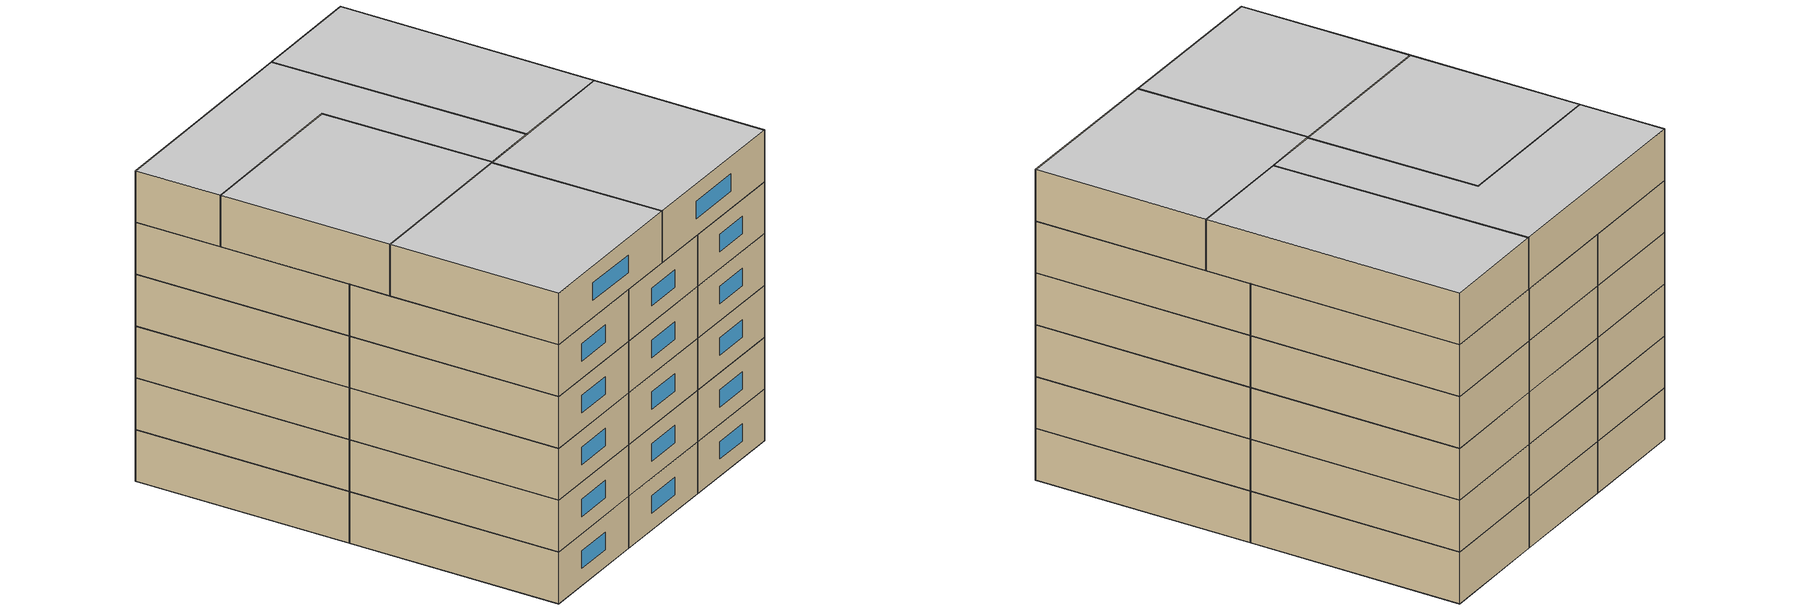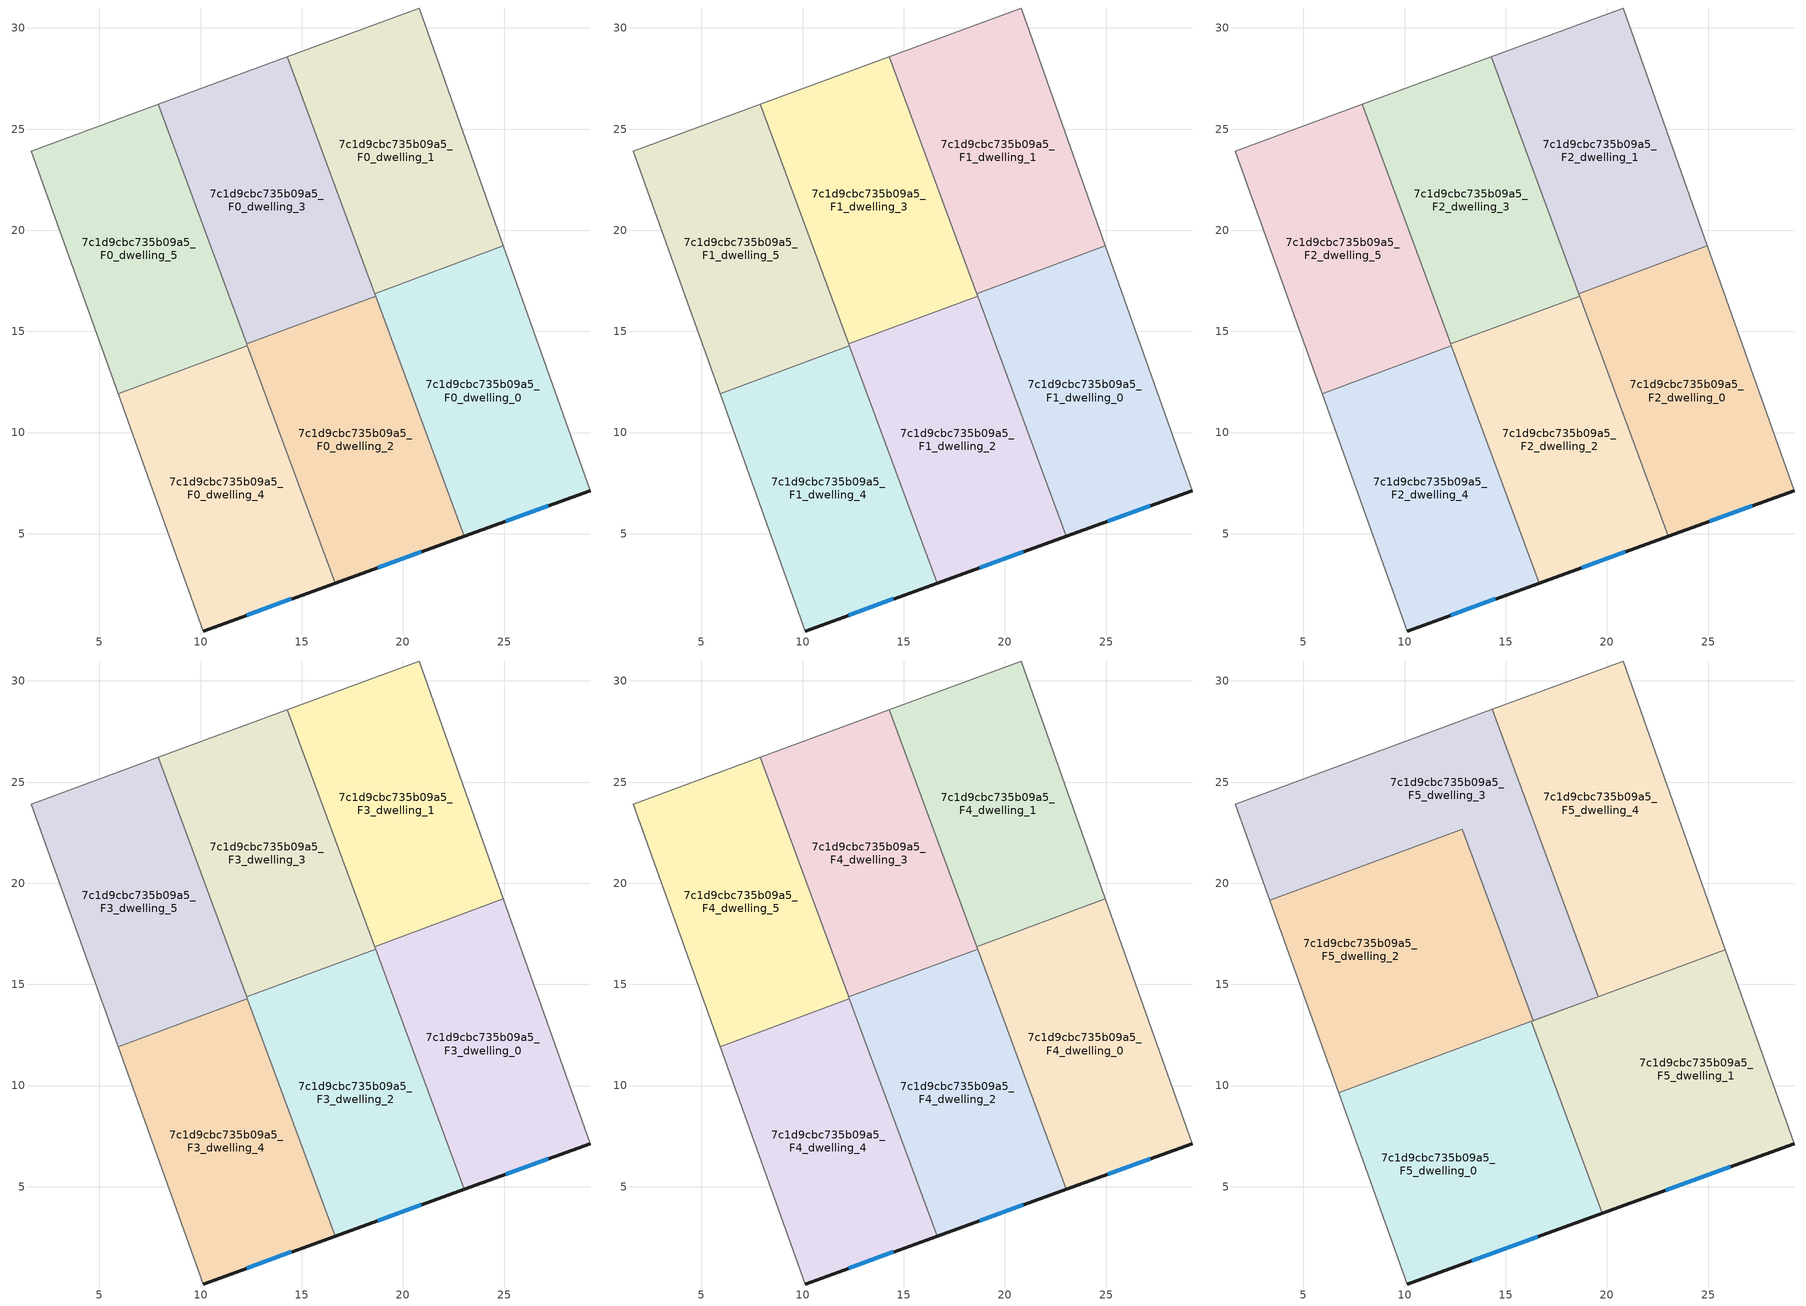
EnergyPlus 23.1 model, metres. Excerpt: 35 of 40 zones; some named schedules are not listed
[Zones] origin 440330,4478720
7c1d9cbc735b09a5_F0_dwelling_0
 floor ground (EU_floor_Construction): 29.25,7.13 24.97,19.22 18.6,16.87 23.04,4.88 z0
 wall outside (EU_wall_Construction): 29.25,7.13 23.04,4.88 z0:3
 wall to 7c1d9cbc735b09a5_F0_dwelling_1 (EU_wall_Construction): 18.6,16.87 24.97,19.22 z0:3
 wall adiabatic (EU_wall_Construction): 24.97,19.22 29.25,7.13 z0:3
 wall to 7c1d9cbc735b09a5_F0_dwelling_2 (EU_wall_Construction): 23.04,4.88 18.65,16.74 z0:3
 wall to 7c1d9cbc735b09a5_F0_dwelling_3 (EU_wall_Construction): 18.65,16.74 18.6,16.87 z0:3
 window (EU_Window_Construction): 27.19,6.38 25.1,5.62 z0.99:2.01
7c1d9cbc735b09a5_F0_dwelling_1
 floor ground (EU_floor_Construction): 24.97,19.22 20.81,30.99 14.28,28.58 18.6,16.87 z0
 wall adiabatic (EU_wall_Construction): 14.28,28.58 20.81,30.99 24.97,19.22 z0:3
 wall to 7c1d9cbc735b09a5_F0_dwelling_3 (EU_wall_Construction): 18.6,16.87 14.28,28.58 z0:3
7c1d9cbc735b09a5_F0_dwelling_2
 floor ground (EU_floor_Construction): 23.04,4.88 18.65,16.74 12.28,14.38 16.65,2.56 z0
 wall outside (EU_wall_Construction): 23.04,4.88 16.65,2.56 z0:3
 wall to 7c1d9cbc735b09a5_F0_dwelling_3 (EU_wall_Construction): 12.28,14.38 18.65,16.74 z0:3
 wall to 7c1d9cbc735b09a5_F0_dwelling_4 (EU_wall_Construction): 16.65,2.56 12.31,14.29 z0:3
 wall to 7c1d9cbc735b09a5_F0_dwelling_5 (EU_wall_Construction): 12.31,14.29 12.28,14.38 z0:3
 window (EU_Window_Construction): 20.92,4.11 18.77,3.33 z0.99:2.01
7c1d9cbc735b09a5_F0_dwelling_3
 floor ground (EU_floor_Construction): 18.65,16.74 14.28,28.58 7.9,26.22 12.28,14.38 z0
 wall adiabatic (EU_wall_Construction): 7.9,26.22 14.28,28.58 z0:3
 wall to 7c1d9cbc735b09a5_F0_dwelling_5 (EU_wall_Construction): 12.28,14.38 7.9,26.22 z0:3
7c1d9cbc735b09a5_F0_dwelling_4
 floor ground (EU_floor_Construction): 16.65,2.56 12.31,14.29 5.93,11.93 10.13,0.19 z0
 wall outside (EU_wall_Construction): 16.65,2.56 10.13,0.19 z0:3
 wall to 7c1d9cbc735b09a5_F0_dwelling_5 (EU_wall_Construction): 5.93,11.93 12.31,14.29 z0:3
 wall adiabatic (EU_wall_Construction): 10.13,0.19 5.93,11.93 z0:3
 window (EU_Window_Construction): 14.49,1.77 12.29,0.97 z0.99:2.01
7c1d9cbc735b09a5_F0_dwelling_5
 floor ground (EU_floor_Construction): 12.31,14.29 7.9,26.22 1.64,23.91 5.93,11.93 z0
 wall adiabatic (EU_wall_Construction): 5.93,11.93 1.64,23.91 7.9,26.22 z0:3
7c1d9cbc735b09a5_F1_dwelling_0
 floor to 7c1d9cbc735b09a5_F0_dwelling_0 (EU_floor_Construction): 29.25,7.13 24.97,19.22 18.6,16.87 23.04,4.88 z3
 wall outside (EU_wall_Construction): 29.25,7.13 23.04,4.88 z3:6
 wall to 7c1d9cbc735b09a5_F1_dwelling_1 (EU_wall_Construction): 18.6,16.87 24.97,19.22 z3:6
 wall adiabatic (EU_wall_Construction): 24.97,19.22 29.25,7.13 z3:6
 wall to 7c1d9cbc735b09a5_F1_dwelling_2 (EU_wall_Construction): 23.04,4.88 18.65,16.74 z3:6
 wall to 7c1d9cbc735b09a5_F1_dwelling_3 (EU_wall_Construction): 18.65,16.74 18.6,16.87 z3:6
 window (EU_Window_Construction): 27.19,6.38 25.1,5.62 z3.99:5.01
7c1d9cbc735b09a5_F1_dwelling_1
 floor to 7c1d9cbc735b09a5_F0_dwelling_1 (EU_floor_Construction): 24.97,19.22 20.81,30.99 14.28,28.58 18.6,16.87 z3
 wall adiabatic (EU_wall_Construction): 14.28,28.58 20.81,30.99 24.97,19.22 z3:6
 wall to 7c1d9cbc735b09a5_F1_dwelling_3 (EU_wall_Construction): 18.6,16.87 14.28,28.58 z3:6
7c1d9cbc735b09a5_F1_dwelling_2
 floor to 7c1d9cbc735b09a5_F0_dwelling_2 (EU_floor_Construction): 23.04,4.88 18.65,16.74 12.28,14.38 16.65,2.56 z3
 wall outside (EU_wall_Construction): 23.04,4.88 16.65,2.56 z3:6
 wall to 7c1d9cbc735b09a5_F1_dwelling_3 (EU_wall_Construction): 12.28,14.38 18.65,16.74 z3:6
 wall to 7c1d9cbc735b09a5_F1_dwelling_4 (EU_wall_Construction): 16.65,2.56 12.31,14.29 z3:6
 wall to 7c1d9cbc735b09a5_F1_dwelling_5 (EU_wall_Construction): 12.31,14.29 12.28,14.38 z3:6
 window (EU_Window_Construction): 20.92,4.11 18.77,3.33 z3.99:5.01
7c1d9cbc735b09a5_F1_dwelling_3
 floor to 7c1d9cbc735b09a5_F0_dwelling_3 (EU_floor_Construction): 18.65,16.74 14.28,28.58 7.9,26.22 12.28,14.38 z3
 wall adiabatic (EU_wall_Construction): 7.9,26.22 14.28,28.58 z3:6
 wall to 7c1d9cbc735b09a5_F1_dwelling_5 (EU_wall_Construction): 12.28,14.38 7.9,26.22 z3:6
7c1d9cbc735b09a5_F1_dwelling_4
 floor to 7c1d9cbc735b09a5_F0_dwelling_4 (EU_floor_Construction): 16.65,2.56 12.31,14.29 5.93,11.93 10.13,0.19 z3
 wall outside (EU_wall_Construction): 16.65,2.56 10.13,0.19 z3:6
 wall to 7c1d9cbc735b09a5_F1_dwelling_5 (EU_wall_Construction): 5.93,11.93 12.31,14.29 z3:6
 wall adiabatic (EU_wall_Construction): 10.13,0.19 5.93,11.93 z3:6
 window (EU_Window_Construction): 14.49,1.77 12.29,0.97 z3.99:5.01
7c1d9cbc735b09a5_F1_dwelling_5
 floor to 7c1d9cbc735b09a5_F0_dwelling_5 (EU_floor_Construction): 12.31,14.29 7.9,26.22 1.64,23.91 5.93,11.93 z3
 wall adiabatic (EU_wall_Construction): 5.93,11.93 1.64,23.91 7.9,26.22 z3:6
7c1d9cbc735b09a5_F2_dwelling_0
 floor to 7c1d9cbc735b09a5_F1_dwelling_0 (EU_floor_Construction): 29.25,7.13 24.97,19.22 18.6,16.87 23.04,4.88 z6
 wall outside (EU_wall_Construction): 29.25,7.13 23.04,4.88 z6:9
 wall to 7c1d9cbc735b09a5_F2_dwelling_1 (EU_wall_Construction): 18.6,16.87 24.97,19.22 z6:9
 wall adiabatic (EU_wall_Construction): 24.97,19.22 29.25,7.13 z6:9
 wall to 7c1d9cbc735b09a5_F2_dwelling_2 (EU_wall_Construction): 23.04,4.88 18.65,16.74 z6:9
 wall to 7c1d9cbc735b09a5_F2_dwelling_3 (EU_wall_Construction): 18.65,16.74 18.6,16.87 z6:9
 window (EU_Window_Construction): 27.19,6.38 25.1,5.62 z6.99:8.01
7c1d9cbc735b09a5_F2_dwelling_1
 floor to 7c1d9cbc735b09a5_F1_dwelling_1 (EU_floor_Construction): 24.97,19.22 20.81,30.99 14.28,28.58 18.6,16.87 z6
 wall adiabatic (EU_wall_Construction): 14.28,28.58 20.81,30.99 24.97,19.22 z6:9
 wall to 7c1d9cbc735b09a5_F2_dwelling_3 (EU_wall_Construction): 18.6,16.87 14.28,28.58 z6:9
7c1d9cbc735b09a5_F2_dwelling_2
 floor to 7c1d9cbc735b09a5_F1_dwelling_2 (EU_floor_Construction): 23.04,4.88 18.65,16.74 12.28,14.38 16.65,2.56 z6
 wall outside (EU_wall_Construction): 23.04,4.88 16.65,2.56 z6:9
 wall to 7c1d9cbc735b09a5_F2_dwelling_3 (EU_wall_Construction): 12.28,14.38 18.65,16.74 z6:9
 wall to 7c1d9cbc735b09a5_F2_dwelling_4 (EU_wall_Construction): 16.65,2.56 12.31,14.29 z6:9
 wall to 7c1d9cbc735b09a5_F2_dwelling_5 (EU_wall_Construction): 12.31,14.29 12.28,14.38 z6:9
 window (EU_Window_Construction): 20.92,4.11 18.77,3.33 z6.99:8.01
7c1d9cbc735b09a5_F2_dwelling_3
 floor to 7c1d9cbc735b09a5_F1_dwelling_3 (EU_floor_Construction): 18.65,16.74 14.28,28.58 7.9,26.22 12.28,14.38 z6
 wall adiabatic (EU_wall_Construction): 7.9,26.22 14.28,28.58 z6:9
 wall to 7c1d9cbc735b09a5_F2_dwelling_5 (EU_wall_Construction): 12.28,14.38 7.9,26.22 z6:9
7c1d9cbc735b09a5_F2_dwelling_4
 floor to 7c1d9cbc735b09a5_F1_dwelling_4 (EU_floor_Construction): 16.65,2.56 12.31,14.29 5.93,11.93 10.13,0.19 z6
 wall outside (EU_wall_Construction): 16.65,2.56 10.13,0.19 z6:9
 wall to 7c1d9cbc735b09a5_F2_dwelling_5 (EU_wall_Construction): 5.93,11.93 12.31,14.29 z6:9
 wall adiabatic (EU_wall_Construction): 10.13,0.19 5.93,11.93 z6:9
 window (EU_Window_Construction): 14.49,1.77 12.29,0.97 z6.99:8.01
7c1d9cbc735b09a5_F2_dwelling_5
 floor to 7c1d9cbc735b09a5_F1_dwelling_5 (EU_floor_Construction): 12.31,14.29 7.9,26.22 1.64,23.91 5.93,11.93 z6
 wall adiabatic (EU_wall_Construction): 5.93,11.93 1.64,23.91 7.9,26.22 z6:9
7c1d9cbc735b09a5_F3_dwelling_0
 floor to 7c1d9cbc735b09a5_F2_dwelling_0 (EU_floor_Construction): 29.25,7.13 24.97,19.22 18.6,16.87 23.04,4.88 z9
 wall outside (EU_wall_Construction): 29.25,7.13 23.04,4.88 z9:12
 wall to 7c1d9cbc735b09a5_F3_dwelling_1 (EU_wall_Construction): 18.6,16.87 24.97,19.22 z9:12
 wall adiabatic (EU_wall_Construction): 24.97,19.22 29.25,7.13 z9:12
 wall to 7c1d9cbc735b09a5_F3_dwelling_2 (EU_wall_Construction): 23.04,4.88 18.65,16.74 z9:12
 wall to 7c1d9cbc735b09a5_F3_dwelling_3 (EU_wall_Construction): 18.65,16.74 18.6,16.87 z9:12
 window (EU_Window_Construction): 27.19,6.38 25.1,5.62 z9.99:11.01
7c1d9cbc735b09a5_F3_dwelling_1
 floor to 7c1d9cbc735b09a5_F2_dwelling_1 (EU_floor_Construction): 24.97,19.22 20.81,30.99 14.28,28.58 18.6,16.87 z9
 wall adiabatic (EU_wall_Construction): 14.28,28.58 20.81,30.99 24.97,19.22 z9:12
 wall to 7c1d9cbc735b09a5_F3_dwelling_3 (EU_wall_Construction): 18.6,16.87 14.28,28.58 z9:12
7c1d9cbc735b09a5_F3_dwelling_2
 floor to 7c1d9cbc735b09a5_F2_dwelling_2 (EU_floor_Construction): 23.04,4.88 18.65,16.74 12.28,14.38 16.65,2.56 z9
 wall outside (EU_wall_Construction): 23.04,4.88 16.65,2.56 z9:12
 wall to 7c1d9cbc735b09a5_F3_dwelling_3 (EU_wall_Construction): 12.28,14.38 18.65,16.74 z9:12
 wall to 7c1d9cbc735b09a5_F3_dwelling_4 (EU_wall_Construction): 16.65,2.56 12.31,14.29 z9:12
 wall to 7c1d9cbc735b09a5_F3_dwelling_5 (EU_wall_Construction): 12.31,14.29 12.28,14.38 z9:12
 window (EU_Window_Construction): 20.92,4.11 18.77,3.33 z9.99:11.01
7c1d9cbc735b09a5_F3_dwelling_3
 floor to 7c1d9cbc735b09a5_F2_dwelling_3 (EU_floor_Construction): 18.65,16.74 14.28,28.58 7.9,26.22 12.28,14.38 z9
 wall adiabatic (EU_wall_Construction): 7.9,26.22 14.28,28.58 z9:12
 wall to 7c1d9cbc735b09a5_F3_dwelling_5 (EU_wall_Construction): 12.28,14.38 7.9,26.22 z9:12
7c1d9cbc735b09a5_F3_dwelling_4
 floor to 7c1d9cbc735b09a5_F2_dwelling_4 (EU_floor_Construction): 16.65,2.56 12.31,14.29 5.93,11.93 10.13,0.19 z9
 wall outside (EU_wall_Construction): 16.65,2.56 10.13,0.19 z9:12
 wall to 7c1d9cbc735b09a5_F3_dwelling_5 (EU_wall_Construction): 5.93,11.93 12.31,14.29 z9:12
 wall adiabatic (EU_wall_Construction): 10.13,0.19 5.93,11.93 z9:12
 window (EU_Window_Construction): 14.49,1.77 12.29,0.97 z9.99:11.01
7c1d9cbc735b09a5_F3_dwelling_5
 floor to 7c1d9cbc735b09a5_F2_dwelling_5 (EU_floor_Construction): 12.31,14.29 7.9,26.22 1.64,23.91 5.93,11.93 z9
 wall adiabatic (EU_wall_Construction): 5.93,11.93 1.64,23.91 7.9,26.22 z9:12
7c1d9cbc735b09a5_F4_dwelling_0
 floor to 7c1d9cbc735b09a5_F3_dwelling_0 (EU_floor_Construction): 29.25,7.13 24.97,19.22 18.6,16.87 23.04,4.88 z12
 wall outside (EU_wall_Construction): 29.25,7.13 23.04,4.88 z12:15
 wall to 7c1d9cbc735b09a5_F4_dwelling_1 (EU_wall_Construction): 18.6,16.87 24.97,19.22 z12:15
 wall adiabatic (EU_wall_Construction): 24.97,19.22 29.25,7.13 z12:15
 wall to 7c1d9cbc735b09a5_F4_dwelling_2 (EU_wall_Construction): 23.04,4.88 18.65,16.74 z12:15
 wall to 7c1d9cbc735b09a5_F4_dwelling_3 (EU_wall_Construction): 18.65,16.74 18.6,16.87 z12:15
 window (EU_Window_Construction): 27.19,6.38 25.1,5.62 z12.99:14.01
 ceiling adiabatic (EU_roof_Construction): 18.66,16.89 19.58,14.4 19.52,14.38 18.6,16.87 z15
7c1d9cbc735b09a5_F4_dwelling_1
 floor to 7c1d9cbc735b09a5_F3_dwelling_1 (EU_floor_Construction): 24.97,19.22 20.81,30.99 14.28,28.58 18.6,16.87 z12
 wall adiabatic (EU_wall_Construction): 14.28,28.58 20.81,30.99 24.97,19.22 z12:15
 wall to 7c1d9cbc735b09a5_F4_dwelling_3 (EU_wall_Construction): 18.6,16.87 14.28,28.58 z12:15
 ceiling adiabatic (EU_roof_Construction): 14.33,28.59 18.66,16.89 18.6,16.87 14.28,28.58 z15
7c1d9cbc735b09a5_F4_dwelling_2
 floor to 7c1d9cbc735b09a5_F3_dwelling_2 (EU_floor_Construction): 23.04,4.88 18.65,16.74 12.28,14.38 16.65,2.56 z12
 wall outside (EU_wall_Construction): 23.04,4.88 16.65,2.56 z12:15
 wall to 7c1d9cbc735b09a5_F4_dwelling_3 (EU_wall_Construction): 12.28,14.38 18.65,16.74 z12:15
 wall to 7c1d9cbc735b09a5_F4_dwelling_4 (EU_wall_Construction): 16.65,2.56 12.31,14.29 z12:15
 wall to 7c1d9cbc735b09a5_F4_dwelling_5 (EU_wall_Construction): 12.31,14.29 12.28,14.38 z12:15
 window (EU_Window_Construction): 20.92,4.11 18.77,3.33 z12.99:14.01
 ceiling adiabatic (EU_roof_Construction): 19.52,14.38 23.04,4.88 16.65,2.56 13.15,12.02 z15
7c1d9cbc735b09a5_F4_dwelling_3
 floor to 7c1d9cbc735b09a5_F3_dwelling_3 (EU_floor_Construction): 18.65,16.74 14.28,28.58 7.9,26.22 12.28,14.38 z12
 wall adiabatic (EU_wall_Construction): 7.9,26.22 14.28,28.58 z12:15
 wall to 7c1d9cbc735b09a5_F4_dwelling_5 (EU_wall_Construction): 12.28,14.38 7.9,26.22 z12:15
7c1d9cbc735b09a5_F4_dwelling_4
 floor to 7c1d9cbc735b09a5_F3_dwelling_4 (EU_floor_Construction): 16.65,2.56 12.31,14.29 5.93,11.93 10.13,0.19 z12
 wall outside (EU_wall_Construction): 16.65,2.56 10.13,0.19 z12:15
 wall to 7c1d9cbc735b09a5_F4_dwelling_5 (EU_wall_Construction): 5.93,11.93 12.31,14.29 z12:15
 wall adiabatic (EU_wall_Construction): 10.13,0.19 5.93,11.93 z12:15
 window (EU_Window_Construction): 14.49,1.77 12.29,0.97 z12.99:14.01
7c1d9cbc735b09a5_F4_dwelling_5
 floor to 7c1d9cbc735b09a5_F3_dwelling_5 (EU_floor_Construction): 12.31,14.29 7.9,26.22 1.64,23.91 5.93,11.93 z12
 wall adiabatic (EU_wall_Construction): 5.93,11.93 1.64,23.91 7.9,26.22 z12:15
7c1d9cbc735b09a5_F5_dwelling_0
 floor to 7c1d9cbc735b09a5_F4_dwelling_4 (EU_floor_Construction): 16.65,2.56 13.15,12.02 6.74,9.66 10.13,0.19 z15
 floor adiabatic (EU_floor_Construction): 19.78,3.69 16.27,13.18 13.15,12.02 16.65,2.56 z15
 wall outside (EU_wall_Construction): 19.78,3.69 10.13,0.19 z15:18
 wall to 7c1d9cbc735b09a5_F5_dwelling_1 (EU_wall_Construction): 16.27,13.18 19.78,3.69 z15:18
 wall adiabatic (EU_wall_Construction): 10.13,0.19 6.74,9.66 z15:18
 wall to 7c1d9cbc735b09a5_F5_dwelling_2 (EU_wall_Construction): 6.74,9.66 16.27,13.18 z15:18
 window (EU_Window_Construction): 16.58,2.53 13.32,1.35 z15.99:17.01
 ceiling to 7c1d9cbc735b09a5_F6_dwelling_0 (EU_floor_Construction): 16.27,13.18 19.78,3.69 10.13,0.19 6.74,9.66 z18
7c1d9cbc735b09a5_F5_dwelling_1
 floor to 7c1d9cbc735b09a5_F4_dwelling_0 (EU_floor_Construction): 29.25,7.13 25.86,16.72 19.52,14.38 23.04,4.88 z15
 floor adiabatic (EU_floor_Construction): 23.04,4.88 19.52,14.38 16.27,13.18 19.78,3.69 z15
 wall outside (EU_wall_Construction): 29.25,7.13 19.78,3.69 z15:18
 wall adiabatic (EU_wall_Construction): 25.86,16.72 29.25,7.13 z15:18
 wall to 7c1d9cbc735b09a5_F5_dwelling_4 (EU_wall_Construction): 19.58,14.4 25.86,16.72 z15:18
 wall to 7c1d9cbc735b09a5_F5_dwelling_2 (EU_wall_Construction): 16.27,13.18 19.58,14.4 z15:18
 window (EU_Window_Construction): 26.11,5.99 22.92,4.83 z15.99:17.01
 ceiling to 7c1d9cbc735b09a5_F6_dwelling_1 (EU_floor_Construction): 25.86,16.72 29.25,7.13 19.78,3.69 16.27,13.18 z18
7c1d9cbc735b09a5_F5_dwelling_2
 floor to 7c1d9cbc735b09a5_F4_dwelling_2 (EU_floor_Construction): 19.52,14.38 16.36,13.21 15.49,15.57 12.28,14.38 13.15,12.02 z15
 floor to 7c1d9cbc735b09a5_F4_dwelling_5 (EU_floor_Construction): 12.31,14.29 9.65,21.49 3.34,19.16 5.93,11.93 z15
 floor to 7c1d9cbc735b09a5_F4_dwelling_4 (EU_floor_Construction): 13.15,12.02 12.31,14.29 5.93,11.93 6.74,9.66 z15
 floor to 7c1d9cbc735b09a5_F4_dwelling_3 (EU_floor_Construction): 15.49,15.57 12.86,22.68 9.65,21.49 12.28,14.38 z15
 wall adiabatic (EU_wall_Construction): 6.74,9.66 3.34,19.16 z15:18
 wall to 7c1d9cbc735b09a5_F5_dwelling_3 (EU_wall_Construction): 3.34,19.16 12.86,22.68 16.36,13.21 19.58,14.4 z15:18
 ceiling to 7c1d9cbc735b09a5_F6_dwelling_2 (EU_floor_Construction): 12.86,22.68 16.36,13.21 19.58,14.4 6.74,9.66 3.34,19.16 z18
7c1d9cbc735b09a5_F5_dwelling_3
 floor to 7c1d9cbc735b09a5_F4_dwelling_3 (EU_floor_Construction): 18.65,16.74 14.28,28.58 7.9,26.22 9.65,21.49 12.86,22.68 15.49,15.57 z15
 floor to 7c1d9cbc735b09a5_F4_dwelling_2 (EU_floor_Construction): 19.52,14.38 18.65,16.74 15.49,15.57 16.36,13.21 z15
 floor adiabatic (EU_floor_Construction): 19.52,14.38 16.36,13.21 19.58,14.4 14.33,28.59 9.53,26.82 14.28,28.58 z15
 floor to 7c1d9cbc735b09a5_F4_dwelling_5 (EU_floor_Construction): 9.65,21.49 7.9,26.22 1.64,23.91 3.34,19.16 z15
 wall adiabatic (EU_wall_Construction): 3.34,19.16 1.64,23.91 14.33,28.59 z15:18
 wall to 7c1d9cbc735b09a5_F5_dwelling_4 (EU_wall_Construction): 14.33,28.59 19.58,14.4 z15:18
 ceiling to 7c1d9cbc735b09a5_F6_dwelling_3 (EU_floor_Construction): 14.33,28.59 19.58,14.4 16.36,13.21 12.86,22.68 3.34,19.16 1.64,23.91 z18
7c1d9cbc735b09a5_F5_dwelling_4
 floor to 7c1d9cbc735b09a5_F4_dwelling_1 (EU_floor_Construction): 24.97,19.22 20.81,30.99 14.33,28.59 18.66,16.89 z15
 floor to 7c1d9cbc735b09a5_F4_dwelling_0 (EU_floor_Construction): 25.86,16.72 24.97,19.22 18.66,16.89 19.58,14.4 z15
 wall adiabatic (EU_wall_Construction): 14.33,28.59 20.81,30.99 25.86,16.72 z15:18
 ceiling to 7c1d9cbc735b09a5_F6_dwelling_4 (EU_floor_Construction): 20.81,30.99 25.86,16.72 19.58,14.4 14.33,28.59 z18
[Building]
EU S2 Campaign: North Axis=0; Terrain=City; Solar Distribution=FullExterior
[Site:Location]
Madrid: Latitude=40.5; Longitude=-3.5; Time Zone=1; Elevation=609
[SizingPeriod:WeatherFileDays]
AnnualSizingPeriod: Begin Month=1; Begin Day of Month=1; End Month=12; End Day of Month=31; Day of Week for Start Day=Monday; Use Weather File Daylight Saving Period=No; Use Weather File Rain and Snow Indicators=No
[MATERIAL]
EU_InternalMass_Material: Roughness=MediumRough; Thickness=0.1; Conductivity=1; Density=1800; Specific Heat=900; Thermal Absorptance=0.9; Solar Absorptance=0.7; Visible Absorptance=0.7
[MATERIAL:NOMASS] Roughness=MediumRough; Thermal Absorptance=0.9; Solar Absorptance=0.7; Visible Absorptance=0.7
Name | Thermal Resistance
EU_wall_NoMass | 0.609216
EU_roof_NoMass | 0.513268
EU_floor_NoMass | 0.568163
[WINDOWMATERIAL:SIMPLEGLAZINGSYSTEM]
EU_Window_SimpleGlazing: UFactor=5.50606; Solar Heat Gain Coefficient=0.85; Visible Transmittance=0.85
[CONSTRUCTION]
EU_wall_Construction: EU_wall_NoMass
EU_roof_Construction: EU_roof_NoMass
EU_floor_Construction: EU_floor_NoMass
EU_InternalMass_Construction: EU_InternalMass_Material
EU_Window_Construction: EU_Window_SimpleGlazing
[ZONE] Type=1; Multiplier=1; Ceiling Height=autocalculate; Floor Area=autocalculate; Part of Total Floor Area=Yes
Name | Volume
7c1d9cbc735b09a5_F0_dwelling_0; 7c1d9cbc735b09a5_F1_dwelling_0; 7c1d9cbc735b09a5_F2_dwelling_0; 7c1d9cbc735b09a5_F3_dwelling_0; 7c1d9cbc735b09a5_F4_dwelling_0 | 257.408
7c1d9cbc735b09a5_F5_dwelling_0 | 308.893
7c1d9cbc735b09a5_F0_dwelling_1; 7c1d9cbc735b09a5_F1_dwelling_1; 7c1d9cbc735b09a5_F2_dwelling_1; 7c1d9cbc735b09a5_F3_dwelling_1; 7c1d9cbc735b09a5_F4_dwelling_1 | 257.409
7c1d9cbc735b09a5_F5_dwelling_1; 7c1d9cbc735b09a5_F5_dwelling_3 | 308.88
7c1d9cbc735b09a5_F0_dwelling_2; 7c1d9cbc735b09a5_F1_dwelling_2; 7c1d9cbc735b09a5_F2_dwelling_2; 7c1d9cbc735b09a5_F3_dwelling_2; 7c1d9cbc735b09a5_F4_dwelling_2 | 257.407
7c1d9cbc735b09a5_F5_dwelling_2 | 308.905
7c1d9cbc735b09a5_F0_dwelling_3; 7c1d9cbc735b09a5_F1_dwelling_3; 7c1d9cbc735b09a5_F2_dwelling_3; 7c1d9cbc735b09a5_F3_dwelling_3; 7c1d9cbc735b09a5_F4_dwelling_3 | 257.411
7c1d9cbc735b09a5_F0_dwelling_4; 7c1d9cbc735b09a5_F1_dwelling_4; 7c1d9cbc735b09a5_F2_dwelling_4; 7c1d9cbc735b09a5_F3_dwelling_4; 7c1d9cbc735b09a5_F4_dwelling_4 | 257.413
7c1d9cbc735b09a5_F5_dwelling_4 | 308.861
7c1d9cbc735b09a5_F0_dwelling_5; 7c1d9cbc735b09a5_F1_dwelling_5; 7c1d9cbc735b09a5_F2_dwelling_5; 7c1d9cbc735b09a5_F3_dwelling_5; 7c1d9cbc735b09a5_F4_dwelling_5 | 257.424
[INTERNALMASS] Construction=EU_InternalMass_Construction
Name | Zone or ZoneList | Surface Area
7c1d9cbc735b09a5_F0_dwelling_0_EU_InternalMass | 7c1d9cbc735b09a5_F0_dwelling_0 | 85.8026
7c1d9cbc735b09a5_F0_dwelling_1_EU_InternalMass | 7c1d9cbc735b09a5_F0_dwelling_1 | 85.8028
7c1d9cbc735b09a5_F0_dwelling_2_EU_InternalMass | 7c1d9cbc735b09a5_F0_dwelling_2 | 85.8024
7c1d9cbc735b09a5_F0_dwelling_3_EU_InternalMass | 7c1d9cbc735b09a5_F0_dwelling_3 | 85.804
7c1d9cbc735b09a5_F0_dwelling_4_EU_InternalMass | 7c1d9cbc735b09a5_F0_dwelling_4 | 85.8042
7c1d9cbc735b09a5_F0_dwelling_5_EU_InternalMass | 7c1d9cbc735b09a5_F0_dwelling_5 | 85.8079
7c1d9cbc735b09a5_F1_dwelling_0_EU_InternalMass | 7c1d9cbc735b09a5_F1_dwelling_0 | 85.8026
7c1d9cbc735b09a5_F1_dwelling_1_EU_InternalMass | 7c1d9cbc735b09a5_F1_dwelling_1 | 85.8028
7c1d9cbc735b09a5_F1_dwelling_2_EU_InternalMass | 7c1d9cbc735b09a5_F1_dwelling_2 | 85.8024
7c1d9cbc735b09a5_F1_dwelling_3_EU_InternalMass | 7c1d9cbc735b09a5_F1_dwelling_3 | 85.804
7c1d9cbc735b09a5_F1_dwelling_4_EU_InternalMass | 7c1d9cbc735b09a5_F1_dwelling_4 | 85.8042
7c1d9cbc735b09a5_F1_dwelling_5_EU_InternalMass | 7c1d9cbc735b09a5_F1_dwelling_5 | 85.8079
7c1d9cbc735b09a5_F2_dwelling_0_EU_InternalMass | 7c1d9cbc735b09a5_F2_dwelling_0 | 85.8026
7c1d9cbc735b09a5_F2_dwelling_1_EU_InternalMass | 7c1d9cbc735b09a5_F2_dwelling_1 | 85.8028
7c1d9cbc735b09a5_F2_dwelling_2_EU_InternalMass | 7c1d9cbc735b09a5_F2_dwelling_2 | 85.8024
7c1d9cbc735b09a5_F2_dwelling_3_EU_InternalMass | 7c1d9cbc735b09a5_F2_dwelling_3 | 85.804
7c1d9cbc735b09a5_F2_dwelling_4_EU_InternalMass | 7c1d9cbc735b09a5_F2_dwelling_4 | 85.8042
7c1d9cbc735b09a5_F2_dwelling_5_EU_InternalMass | 7c1d9cbc735b09a5_F2_dwelling_5 | 85.8079
7c1d9cbc735b09a5_F3_dwelling_0_EU_InternalMass | 7c1d9cbc735b09a5_F3_dwelling_0 | 85.8026
7c1d9cbc735b09a5_F3_dwelling_1_EU_InternalMass | 7c1d9cbc735b09a5_F3_dwelling_1 | 85.8028
7c1d9cbc735b09a5_F3_dwelling_2_EU_InternalMass | 7c1d9cbc735b09a5_F3_dwelling_2 | 85.8024
7c1d9cbc735b09a5_F3_dwelling_3_EU_InternalMass | 7c1d9cbc735b09a5_F3_dwelling_3 | 85.804
7c1d9cbc735b09a5_F3_dwelling_4_EU_InternalMass | 7c1d9cbc735b09a5_F3_dwelling_4 | 85.8042
7c1d9cbc735b09a5_F3_dwelling_5_EU_InternalMass | 7c1d9cbc735b09a5_F3_dwelling_5 | 85.8079
7c1d9cbc735b09a5_F4_dwelling_0_EU_InternalMass | 7c1d9cbc735b09a5_F4_dwelling_0 | 85.8026
7c1d9cbc735b09a5_F4_dwelling_1_EU_InternalMass | 7c1d9cbc735b09a5_F4_dwelling_1 | 85.8028
7c1d9cbc735b09a5_F4_dwelling_2_EU_InternalMass | 7c1d9cbc735b09a5_F4_dwelling_2 | 85.8024
7c1d9cbc735b09a5_F4_dwelling_3_EU_InternalMass | 7c1d9cbc735b09a5_F4_dwelling_3 | 85.804
7c1d9cbc735b09a5_F4_dwelling_4_EU_InternalMass | 7c1d9cbc735b09a5_F4_dwelling_4 | 85.8042
7c1d9cbc735b09a5_F4_dwelling_5_EU_InternalMass | 7c1d9cbc735b09a5_F4_dwelling_5 | 85.8079
7c1d9cbc735b09a5_F5_dwelling_0_EU_InternalMass | 7c1d9cbc735b09a5_F5_dwelling_0 | 102.961
7c1d9cbc735b09a5_F5_dwelling_1_EU_InternalMass | 7c1d9cbc735b09a5_F5_dwelling_1 | 102.963
7c1d9cbc735b09a5_F5_dwelling_2_EU_InternalMass | 7c1d9cbc735b09a5_F5_dwelling_2 | 102.969
7c1d9cbc735b09a5_F5_dwelling_3_EU_InternalMass | 7c1d9cbc735b09a5_F5_dwelling_3 | 102.96
7c1d9cbc735b09a5_F5_dwelling_4_EU_InternalMass | 7c1d9cbc735b09a5_F5_dwelling_4 | 102.955
[OTHEREQUIPMENT] Fuel Type=Electricity; Design Level Calculation Method=Watts/Area; Power per Zone Floor Area=1; Fraction Latent=0; Fraction Radiant=0; Fraction Lost=0; Carbon Dioxide Generation Rate=0; EndUse Subcategory=EU_Step8_InternalGains
Name | Zone or ZoneList or Space or SpaceList | Schedule
EU_Step8_InternalGain_7c1d9cbc735b09a5_F0_dwelling_0_f000 | 7c1d9cbc735b09a5_F0_dwelling_0 | EU_Step8_GainSchedule_7c1d9cbc735b09a5_F0_dwelling_0_f000
EU_Step8_InternalGain_7c1d9cbc735b09a5_F0_dwelling_1_f000 | 7c1d9cbc735b09a5_F0_dwelling_1 | EU_Step8_GainSchedule_7c1d9cbc735b09a5_F0_dwelling_1_f000
EU_Step8_InternalGain_7c1d9cbc735b09a5_F0_dwelling_2_f000 | 7c1d9cbc735b09a5_F0_dwelling_2 | EU_Step8_GainSchedule_7c1d9cbc735b09a5_F0_dwelling_2_f000
EU_Step8_InternalGain_7c1d9cbc735b09a5_F0_dwelling_3_f000 | 7c1d9cbc735b09a5_F0_dwelling_3 | EU_Step8_GainSchedule_7c1d9cbc735b09a5_F0_dwelling_3_f000
EU_Step8_InternalGain_7c1d9cbc735b09a5_F0_dwelling_4_f000 | 7c1d9cbc735b09a5_F0_dwelling_4 | EU_Step8_GainSchedule_7c1d9cbc735b09a5_F0_dwelling_4_f000
EU_Step8_InternalGain_7c1d9cbc735b09a5_F0_dwelling_5_f000 | 7c1d9cbc735b09a5_F0_dwelling_5 | EU_Step8_GainSchedule_7c1d9cbc735b09a5_F0_dwelling_5_f000
EU_Step8_InternalGain_7c1d9cbc735b09a5_F1_dwelling_0_f000 | 7c1d9cbc735b09a5_F1_dwelling_0 | EU_Step8_GainSchedule_7c1d9cbc735b09a5_F1_dwelling_0_f000
EU_Step8_InternalGain_7c1d9cbc735b09a5_F1_dwelling_1_f000 | 7c1d9cbc735b09a5_F1_dwelling_1 | EU_Step8_GainSchedule_7c1d9cbc735b09a5_F1_dwelling_1_f000
EU_Step8_InternalGain_7c1d9cbc735b09a5_F1_dwelling_2_f000 | 7c1d9cbc735b09a5_F1_dwelling_2 | EU_Step8_GainSchedule_7c1d9cbc735b09a5_F1_dwelling_2_f000
EU_Step8_InternalGain_7c1d9cbc735b09a5_F1_dwelling_3_f000 | 7c1d9cbc735b09a5_F1_dwelling_3 | EU_Step8_GainSchedule_7c1d9cbc735b09a5_F1_dwelling_3_f000
EU_Step8_InternalGain_7c1d9cbc735b09a5_F1_dwelling_4_f000 | 7c1d9cbc735b09a5_F1_dwelling_4 | EU_Step8_GainSchedule_7c1d9cbc735b09a5_F1_dwelling_4_f000
EU_Step8_InternalGain_7c1d9cbc735b09a5_F1_dwelling_5_f000 | 7c1d9cbc735b09a5_F1_dwelling_5 | EU_Step8_GainSchedule_7c1d9cbc735b09a5_F1_dwelling_5_f000
EU_Step8_InternalGain_7c1d9cbc735b09a5_F2_dwelling_0_f000 | 7c1d9cbc735b09a5_F2_dwelling_0 | EU_Step8_GainSchedule_7c1d9cbc735b09a5_F2_dwelling_0_f000
EU_Step8_InternalGain_7c1d9cbc735b09a5_F2_dwelling_1_f000 | 7c1d9cbc735b09a5_F2_dwelling_1 | EU_Step8_GainSchedule_7c1d9cbc735b09a5_F2_dwelling_1_f000
EU_Step8_InternalGain_7c1d9cbc735b09a5_F2_dwelling_2_f000 | 7c1d9cbc735b09a5_F2_dwelling_2 | EU_Step8_GainSchedule_7c1d9cbc735b09a5_F2_dwelling_2_f000
EU_Step8_InternalGain_7c1d9cbc735b09a5_F2_dwelling_3_f000 | 7c1d9cbc735b09a5_F2_dwelling_3 | EU_Step8_GainSchedule_7c1d9cbc735b09a5_F2_dwelling_3_f000
EU_Step8_InternalGain_7c1d9cbc735b09a5_F2_dwelling_4_f000 | 7c1d9cbc735b09a5_F2_dwelling_4 | EU_Step8_GainSchedule_7c1d9cbc735b09a5_F2_dwelling_4_f000
EU_Step8_InternalGain_7c1d9cbc735b09a5_F2_dwelling_5_f000 | 7c1d9cbc735b09a5_F2_dwelling_5 | EU_Step8_GainSchedule_7c1d9cbc735b09a5_F2_dwelling_5_f000
EU_Step8_InternalGain_7c1d9cbc735b09a5_F3_dwelling_0_f000 | 7c1d9cbc735b09a5_F3_dwelling_0 | EU_Step8_GainSchedule_7c1d9cbc735b09a5_F3_dwelling_0_f000
EU_Step8_InternalGain_7c1d9cbc735b09a5_F3_dwelling_1_f000 | 7c1d9cbc735b09a5_F3_dwelling_1 | EU_Step8_GainSchedule_7c1d9cbc735b09a5_F3_dwelling_1_f000
EU_Step8_InternalGain_7c1d9cbc735b09a5_F3_dwelling_2_f000 | 7c1d9cbc735b09a5_F3_dwelling_2 | EU_Step8_GainSchedule_7c1d9cbc735b09a5_F3_dwelling_2_f000
EU_Step8_InternalGain_7c1d9cbc735b09a5_F3_dwelling_3_f000 | 7c1d9cbc735b09a5_F3_dwelling_3 | EU_Step8_GainSchedule_7c1d9cbc735b09a5_F3_dwelling_3_f000
EU_Step8_InternalGain_7c1d9cbc735b09a5_F3_dwelling_4_f000 | 7c1d9cbc735b09a5_F3_dwelling_4 | EU_Step8_GainSchedule_7c1d9cbc735b09a5_F3_dwelling_4_f000
EU_Step8_InternalGain_7c1d9cbc735b09a5_F3_dwelling_5_f000 | 7c1d9cbc735b09a5_F3_dwelling_5 | EU_Step8_GainSchedule_7c1d9cbc735b09a5_F3_dwelling_5_f000
EU_Step8_InternalGain_7c1d9cbc735b09a5_F4_dwelling_0_f000 | 7c1d9cbc735b09a5_F4_dwelling_0 | EU_Step8_GainSchedule_7c1d9cbc735b09a5_F4_dwelling_0_f000
EU_Step8_InternalGain_7c1d9cbc735b09a5_F4_dwelling_1_f000 | 7c1d9cbc735b09a5_F4_dwelling_1 | EU_Step8_GainSchedule_7c1d9cbc735b09a5_F4_dwelling_1_f000
EU_Step8_InternalGain_7c1d9cbc735b09a5_F4_dwelling_2_f000 | 7c1d9cbc735b09a5_F4_dwelling_2 | EU_Step8_GainSchedule_7c1d9cbc735b09a5_F4_dwelling_2_f000
EU_Step8_InternalGain_7c1d9cbc735b09a5_F4_dwelling_3_f000 | 7c1d9cbc735b09a5_F4_dwelling_3 | EU_Step8_GainSchedule_7c1d9cbc735b09a5_F4_dwelling_3_f000
EU_Step8_InternalGain_7c1d9cbc735b09a5_F4_dwelling_4_f000 | 7c1d9cbc735b09a5_F4_dwelling_4 | EU_Step8_GainSchedule_7c1d9cbc735b09a5_F4_dwelling_4_f000
EU_Step8_InternalGain_7c1d9cbc735b09a5_F4_dwelling_5_f000 | 7c1d9cbc735b09a5_F4_dwelling_5 | EU_Step8_GainSchedule_7c1d9cbc735b09a5_F4_dwelling_5_f000
EU_Step8_InternalGain_7c1d9cbc735b09a5_F5_dwelling_0_f000 | 7c1d9cbc735b09a5_F5_dwelling_0 | EU_Step8_GainSchedule_7c1d9cbc735b09a5_F5_dwelling_0_f000
EU_Step8_InternalGain_7c1d9cbc735b09a5_F5_dwelling_1_f000 | 7c1d9cbc735b09a5_F5_dwelling_1 | EU_Step8_GainSchedule_7c1d9cbc735b09a5_F5_dwelling_1_f000
EU_Step8_InternalGain_7c1d9cbc735b09a5_F5_dwelling_2_f000 | 7c1d9cbc735b09a5_F5_dwelling_2 | EU_Step8_GainSchedule_7c1d9cbc735b09a5_F5_dwelling_2_f000
EU_Step8_InternalGain_7c1d9cbc735b09a5_F5_dwelling_3_f000 | 7c1d9cbc735b09a5_F5_dwelling_3 | EU_Step8_GainSchedule_7c1d9cbc735b09a5_F5_dwelling_3_f000
EU_Step8_InternalGain_7c1d9cbc735b09a5_F5_dwelling_4_f000 | 7c1d9cbc735b09a5_F5_dwelling_4 | EU_Step8_GainSchedule_7c1d9cbc735b09a5_F5_dwelling_4_f000
[ZONEVENTILATION:DESIGNFLOWRATE] Schedule=EU_AlwaysOn; Design Flow Rate Calculation Method=AirChanges/Hour; Air Changes per Hour=0.752966; Ventilation Type=Natural; Fan Pressure Rise=0; Fan Total Efficiency=1; Constant Term Coefficient=1; Temperature Term Coefficient=0; Velocity Term Coefficient=0; Velocity Squared Term Coefficient=0; Minimum Indoor Temperature=-100; Maximum Indoor Temperature=100; Delta Temperature=-100; Minimum Outdoor Temperature=-100; Maximum Outdoor Temperature=100; Maximum Wind Speed=40
Name | Zone or ZoneList or Space or SpaceList
EU_ConstantAir_7c1d9cbc735b09a5_F0_dwelling_0 | 7c1d9cbc735b09a5_F0_dwelling_0
EU_ConstantAir_7c1d9cbc735b09a5_F0_dwelling_1 | 7c1d9cbc735b09a5_F0_dwelling_1
EU_ConstantAir_7c1d9cbc735b09a5_F0_dwelling_2 | 7c1d9cbc735b09a5_F0_dwelling_2
EU_ConstantAir_7c1d9cbc735b09a5_F0_dwelling_3 | 7c1d9cbc735b09a5_F0_dwelling_3
EU_ConstantAir_7c1d9cbc735b09a5_F0_dwelling_4 | 7c1d9cbc735b09a5_F0_dwelling_4
EU_ConstantAir_7c1d9cbc735b09a5_F0_dwelling_5 | 7c1d9cbc735b09a5_F0_dwelling_5
EU_ConstantAir_7c1d9cbc735b09a5_F1_dwelling_0 | 7c1d9cbc735b09a5_F1_dwelling_0
EU_ConstantAir_7c1d9cbc735b09a5_F1_dwelling_1 | 7c1d9cbc735b09a5_F1_dwelling_1
EU_ConstantAir_7c1d9cbc735b09a5_F1_dwelling_2 | 7c1d9cbc735b09a5_F1_dwelling_2
EU_ConstantAir_7c1d9cbc735b09a5_F1_dwelling_3 | 7c1d9cbc735b09a5_F1_dwelling_3
EU_ConstantAir_7c1d9cbc735b09a5_F1_dwelling_4 | 7c1d9cbc735b09a5_F1_dwelling_4
EU_ConstantAir_7c1d9cbc735b09a5_F1_dwelling_5 | 7c1d9cbc735b09a5_F1_dwelling_5
EU_ConstantAir_7c1d9cbc735b09a5_F2_dwelling_0 | 7c1d9cbc735b09a5_F2_dwelling_0
EU_ConstantAir_7c1d9cbc735b09a5_F2_dwelling_1 | 7c1d9cbc735b09a5_F2_dwelling_1
EU_ConstantAir_7c1d9cbc735b09a5_F2_dwelling_2 | 7c1d9cbc735b09a5_F2_dwelling_2
EU_ConstantAir_7c1d9cbc735b09a5_F2_dwelling_3 | 7c1d9cbc735b09a5_F2_dwelling_3
EU_ConstantAir_7c1d9cbc735b09a5_F2_dwelling_4 | 7c1d9cbc735b09a5_F2_dwelling_4
EU_ConstantAir_7c1d9cbc735b09a5_F2_dwelling_5 | 7c1d9cbc735b09a5_F2_dwelling_5
EU_ConstantAir_7c1d9cbc735b09a5_F3_dwelling_0 | 7c1d9cbc735b09a5_F3_dwelling_0
EU_ConstantAir_7c1d9cbc735b09a5_F3_dwelling_1 | 7c1d9cbc735b09a5_F3_dwelling_1
EU_ConstantAir_7c1d9cbc735b09a5_F3_dwelling_2 | 7c1d9cbc735b09a5_F3_dwelling_2
EU_ConstantAir_7c1d9cbc735b09a5_F3_dwelling_3 | 7c1d9cbc735b09a5_F3_dwelling_3
EU_ConstantAir_7c1d9cbc735b09a5_F3_dwelling_4 | 7c1d9cbc735b09a5_F3_dwelling_4
EU_ConstantAir_7c1d9cbc735b09a5_F3_dwelling_5 | 7c1d9cbc735b09a5_F3_dwelling_5
EU_ConstantAir_7c1d9cbc735b09a5_F4_dwelling_0 | 7c1d9cbc735b09a5_F4_dwelling_0
EU_ConstantAir_7c1d9cbc735b09a5_F4_dwelling_1 | 7c1d9cbc735b09a5_F4_dwelling_1
EU_ConstantAir_7c1d9cbc735b09a5_F4_dwelling_2 | 7c1d9cbc735b09a5_F4_dwelling_2
EU_ConstantAir_7c1d9cbc735b09a5_F4_dwelling_3 | 7c1d9cbc735b09a5_F4_dwelling_3
EU_ConstantAir_7c1d9cbc735b09a5_F4_dwelling_4 | 7c1d9cbc735b09a5_F4_dwelling_4
EU_ConstantAir_7c1d9cbc735b09a5_F4_dwelling_5 | 7c1d9cbc735b09a5_F4_dwelling_5
EU_ConstantAir_7c1d9cbc735b09a5_F5_dwelling_0 | 7c1d9cbc735b09a5_F5_dwelling_0
EU_ConstantAir_7c1d9cbc735b09a5_F5_dwelling_1 | 7c1d9cbc735b09a5_F5_dwelling_1
EU_ConstantAir_7c1d9cbc735b09a5_F5_dwelling_2 | 7c1d9cbc735b09a5_F5_dwelling_2
EU_ConstantAir_7c1d9cbc735b09a5_F5_dwelling_3 | 7c1d9cbc735b09a5_F5_dwelling_3
EU_ConstantAir_7c1d9cbc735b09a5_F5_dwelling_4 | 7c1d9cbc735b09a5_F5_dwelling_4
[HVACTEMPLATE:ZONE:IDEALLOADSAIRSYSTEM] System Availability Schedule=EU_AlwaysOn; Maximum Heating Supply Air Temperature=50; Minimum Cooling Supply Air Temperature=13; Maximum Heating Supply Air Humidity Ratio=0.0156; Minimum Cooling Supply Air Humidity Ratio=0.0077; Heating Limit=NoLimit; Cooling Limit=NoLimit; Heating Availability Schedule=EU_AlwaysOn; Cooling Availability Schedule=EU_CoolingOff; Dehumidification Control Type=ConstantSensibleHeatRatio; Cooling Sensible Heat Ratio=0.7; Dehumidification Setpoint=60; Humidification Control Type=None; Humidification Setpoint=30; Outdoor Air Method=None; Outdoor Air Flow Rate per Person=0.00944; Outdoor Air Flow Rate per Zone Floor Area=0; Outdoor Air Flow Rate per Zone=0; Demand Controlled Ventilation Type=None; Outdoor Air Economizer Type=NoEconomizer; Heat Recovery Type=None; Sensible Heat Recovery Effectiveness=0.7; Latent Heat Recovery Effectiveness=0.65
Name | Template Thermostat
7c1d9cbc735b09a5_F0_dwelling_0 | EU_HeatOnly_7c1d9cbc735b09a5_F0_dwelling_0
7c1d9cbc735b09a5_F0_dwelling_1 | EU_HeatOnly_7c1d9cbc735b09a5_F0_dwelling_1
7c1d9cbc735b09a5_F0_dwelling_2 | EU_HeatOnly_7c1d9cbc735b09a5_F0_dwelling_2
7c1d9cbc735b09a5_F0_dwelling_3 | EU_HeatOnly_7c1d9cbc735b09a5_F0_dwelling_3
7c1d9cbc735b09a5_F0_dwelling_4 | EU_HeatOnly_7c1d9cbc735b09a5_F0_dwelling_4
7c1d9cbc735b09a5_F0_dwelling_5 | EU_HeatOnly_7c1d9cbc735b09a5_F0_dwelling_5
7c1d9cbc735b09a5_F1_dwelling_0 | EU_HeatOnly_7c1d9cbc735b09a5_F1_dwelling_0
7c1d9cbc735b09a5_F1_dwelling_1 | EU_HeatOnly_7c1d9cbc735b09a5_F1_dwelling_1
7c1d9cbc735b09a5_F1_dwelling_2 | EU_HeatOnly_7c1d9cbc735b09a5_F1_dwelling_2
7c1d9cbc735b09a5_F1_dwelling_3 | EU_HeatOnly_7c1d9cbc735b09a5_F1_dwelling_3
7c1d9cbc735b09a5_F1_dwelling_4 | EU_HeatOnly_7c1d9cbc735b09a5_F1_dwelling_4
7c1d9cbc735b09a5_F1_dwelling_5 | EU_HeatOnly_7c1d9cbc735b09a5_F1_dwelling_5
7c1d9cbc735b09a5_F2_dwelling_0 | EU_HeatOnly_7c1d9cbc735b09a5_F2_dwelling_0
7c1d9cbc735b09a5_F2_dwelling_1 | EU_HeatOnly_7c1d9cbc735b09a5_F2_dwelling_1
7c1d9cbc735b09a5_F2_dwelling_2 | EU_HeatOnly_7c1d9cbc735b09a5_F2_dwelling_2
7c1d9cbc735b09a5_F2_dwelling_3 | EU_HeatOnly_7c1d9cbc735b09a5_F2_dwelling_3
7c1d9cbc735b09a5_F2_dwelling_4 | EU_HeatOnly_7c1d9cbc735b09a5_F2_dwelling_4
7c1d9cbc735b09a5_F2_dwelling_5 | EU_HeatOnly_7c1d9cbc735b09a5_F2_dwelling_5
7c1d9cbc735b09a5_F3_dwelling_0 | EU_HeatOnly_7c1d9cbc735b09a5_F3_dwelling_0
7c1d9cbc735b09a5_F3_dwelling_1 | EU_HeatOnly_7c1d9cbc735b09a5_F3_dwelling_1
7c1d9cbc735b09a5_F3_dwelling_2 | EU_HeatOnly_7c1d9cbc735b09a5_F3_dwelling_2
7c1d9cbc735b09a5_F3_dwelling_3 | EU_HeatOnly_7c1d9cbc735b09a5_F3_dwelling_3
7c1d9cbc735b09a5_F3_dwelling_4 | EU_HeatOnly_7c1d9cbc735b09a5_F3_dwelling_4
7c1d9cbc735b09a5_F3_dwelling_5 | EU_HeatOnly_7c1d9cbc735b09a5_F3_dwelling_5
7c1d9cbc735b09a5_F4_dwelling_0 | EU_HeatOnly_7c1d9cbc735b09a5_F4_dwelling_0
7c1d9cbc735b09a5_F4_dwelling_1 | EU_HeatOnly_7c1d9cbc735b09a5_F4_dwelling_1
7c1d9cbc735b09a5_F4_dwelling_2 | EU_HeatOnly_7c1d9cbc735b09a5_F4_dwelling_2
7c1d9cbc735b09a5_F4_dwelling_3 | EU_HeatOnly_7c1d9cbc735b09a5_F4_dwelling_3
7c1d9cbc735b09a5_F4_dwelling_4 | EU_HeatOnly_7c1d9cbc735b09a5_F4_dwelling_4
7c1d9cbc735b09a5_F4_dwelling_5 | EU_HeatOnly_7c1d9cbc735b09a5_F4_dwelling_5
7c1d9cbc735b09a5_F5_dwelling_0 | EU_HeatOnly_7c1d9cbc735b09a5_F5_dwelling_0
7c1d9cbc735b09a5_F5_dwelling_1 | EU_HeatOnly_7c1d9cbc735b09a5_F5_dwelling_1
7c1d9cbc735b09a5_F5_dwelling_2 | EU_HeatOnly_7c1d9cbc735b09a5_F5_dwelling_2
7c1d9cbc735b09a5_F5_dwelling_3 | EU_HeatOnly_7c1d9cbc735b09a5_F5_dwelling_3
7c1d9cbc735b09a5_F5_dwelling_4 | EU_HeatOnly_7c1d9cbc735b09a5_F5_dwelling_4
[SIZING:ZONE] Zone Cooling Design Supply Air Temperature Input Method=SupplyAirTemperature; Zone Cooling Design Supply Air Temperature=13; Zone Heating Design Supply Air Temperature Input Method=SupplyAirTemperature; Zone Heating Design Supply Air Temperature=50; Zone Cooling Design Supply Air Humidity Ratio=0.008; Zone Heating Design Supply Air Humidity Ratio=0.008; Cooling Design Air Flow Method=DesignDay; Cooling Design Air Flow Rate=0; Cooling Minimum Air Flow per Zone Floor Area=0.000762; Cooling Minimum Air Flow=0; Cooling Minimum Air Flow Fraction=0.2; Heating Design Air Flow Method=DesignDay; Heating Design Air Flow Rate=0; Heating Maximum Air Flow per Zone Floor Area=0.002032; Heating Maximum Air Flow=0.141576; Heating Maximum Air Flow Fraction=0.3; Account for Dedicated Outdoor Air System=No; Dedicated Outdoor Air System Control Strategy=NeutralSupplyAir; Dedicated Outdoor Air Low Setpoint Temperature for Design=autosize; Dedicated Outdoor Air High Setpoint Temperature for Design=autosize; Zone Load Sizing Method=Sensible Load Only No Latent Load; Zone Latent Cooling Design Supply Air Humidity Ratio Input Method=HumidityRatioDifference; Zone Cooling Design Supply Air Humidity Ratio Difference=0.005; Zone Latent Heating Design Supply Air Humidity Ratio Input Method=HumidityRatioDifference; Zone Humidification Design Supply Air Humidity Ratio Difference=0.005
7c1d9cbc735b09a5_F0_dwelling_0; 7c1d9cbc735b09a5_F0_dwelling_1; 7c1d9cbc735b09a5_F0_dwelling_2; 7c1d9cbc735b09a5_F0_dwelling_3; 7c1d9cbc735b09a5_F0_dwelling_4; 7c1d9cbc735b09a5_F0_dwelling_5; 7c1d9cbc735b09a5_F1_dwelling_0; 7c1d9cbc735b09a5_F1_dwelling_1; 7c1d9cbc735b09a5_F1_dwelling_2; 7c1d9cbc735b09a5_F1_dwelling_3; 7c1d9cbc735b09a5_F1_dwelling_4; 7c1d9cbc735b09a5_F1_dwelling_5; 7c1d9cbc735b09a5_F2_dwelling_0; 7c1d9cbc735b09a5_F2_dwelling_1; 7c1d9cbc735b09a5_F2_dwelling_2; 7c1d9cbc735b09a5_F2_dwelling_3; 7c1d9cbc735b09a5_F2_dwelling_4; 7c1d9cbc735b09a5_F2_dwelling_5; 7c1d9cbc735b09a5_F3_dwelling_0; 7c1d9cbc735b09a5_F3_dwelling_1; 7c1d9cbc735b09a5_F3_dwelling_2; 7c1d9cbc735b09a5_F3_dwelling_3; 7c1d9cbc735b09a5_F3_dwelling_4; 7c1d9cbc735b09a5_F3_dwelling_5; 7c1d9cbc735b09a5_F4_dwelling_0; 7c1d9cbc735b09a5_F4_dwelling_1; 7c1d9cbc735b09a5_F4_dwelling_2; 7c1d9cbc735b09a5_F4_dwelling_3; 7c1d9cbc735b09a5_F4_dwelling_4; 7c1d9cbc735b09a5_F4_dwelling_5; 7c1d9cbc735b09a5_F5_dwelling_0; 7c1d9cbc735b09a5_F5_dwelling_1; 7c1d9cbc735b09a5_F5_dwelling_2; 7c1d9cbc735b09a5_F5_dwelling_3; 7c1d9cbc735b09a5_F5_dwelling_4
[SCHEDULE:FILE] Column Number=1; Rows to Skip at Top=0; Number of Hours of Data=8760; Column Separator=Comma; Interpolate to Timestep=No; Minutes per Item=60; Adjust Schedule for Daylight Savings=Yes
Name | File
EU_Step8_GainSchedule_7c1d9cbc735b09a5_F0_dwelling_0_f000 | ../../schedules/7c1d9cbc735b09a5/7c1d9cbc735b09a5_F0_dwelling_0_f000_gain.csv
EU_Step8_GainSchedule_7c1d9cbc735b09a5_F0_dwelling_1_f000 | ../../schedules/7c1d9cbc735b09a5/7c1d9cbc735b09a5_F0_dwelling_1_f000_gain.csv
EU_Step8_GainSchedule_7c1d9cbc735b09a5_F0_dwelling_2_f000 | ../../schedules/7c1d9cbc735b09a5/7c1d9cbc735b09a5_F0_dwelling_2_f000_gain.csv
EU_Step8_GainSchedule_7c1d9cbc735b09a5_F0_dwelling_3_f000 | ../../schedules/7c1d9cbc735b09a5/7c1d9cbc735b09a5_F0_dwelling_3_f000_gain.csv
EU_Step8_GainSchedule_7c1d9cbc735b09a5_F0_dwelling_4_f000 | ../../schedules/7c1d9cbc735b09a5/7c1d9cbc735b09a5_F0_dwelling_4_f000_gain.csv
EU_Step8_GainSchedule_7c1d9cbc735b09a5_F0_dwelling_5_f000 | ../../schedules/7c1d9cbc735b09a5/7c1d9cbc735b09a5_F0_dwelling_5_f000_gain.csv
EU_Step8_GainSchedule_7c1d9cbc735b09a5_F1_dwelling_0_f000 | ../../schedules/7c1d9cbc735b09a5/7c1d9cbc735b09a5_F1_dwelling_0_f000_gain.csv
EU_Step8_GainSchedule_7c1d9cbc735b09a5_F1_dwelling_1_f000 | ../../schedules/7c1d9cbc735b09a5/7c1d9cbc735b09a5_F1_dwelling_1_f000_gain.csv
EU_Step8_GainSchedule_7c1d9cbc735b09a5_F1_dwelling_2_f000 | ../../schedules/7c1d9cbc735b09a5/7c1d9cbc735b09a5_F1_dwelling_2_f000_gain.csv
EU_Step8_GainSchedule_7c1d9cbc735b09a5_F1_dwelling_3_f000 | ../../schedules/7c1d9cbc735b09a5/7c1d9cbc735b09a5_F1_dwelling_3_f000_gain.csv
EU_Step8_GainSchedule_7c1d9cbc735b09a5_F1_dwelling_4_f000 | ../../schedules/7c1d9cbc735b09a5/7c1d9cbc735b09a5_F1_dwelling_4_f000_gain.csv
